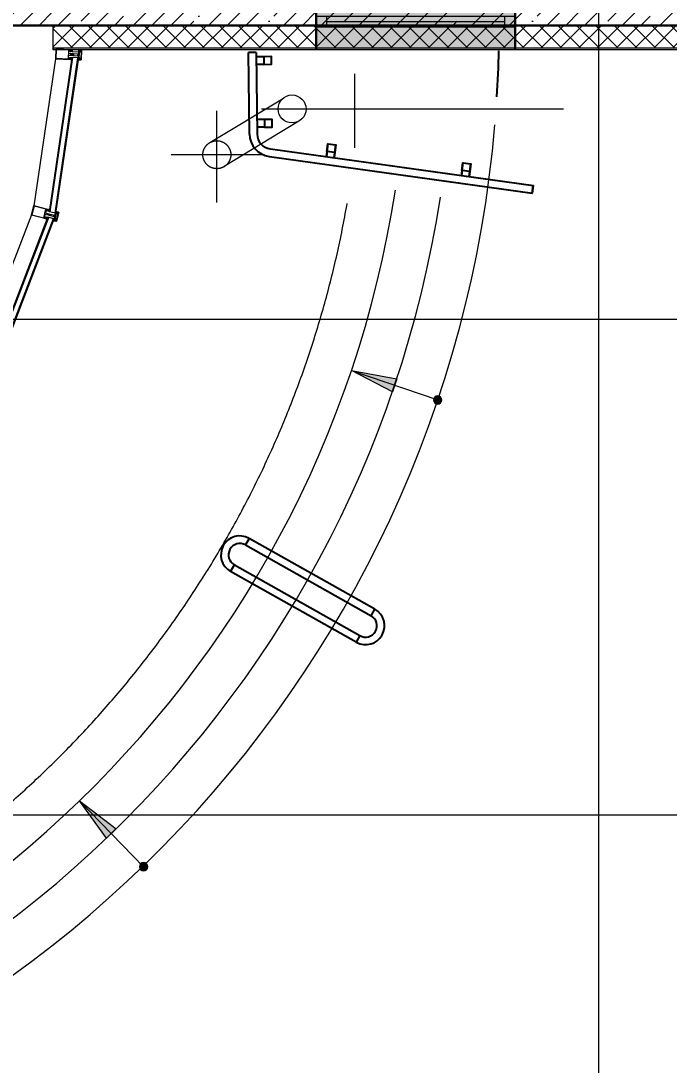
# Model space of a CAD drawing. Extents: x -96705 to 1864084, y -482104 to 235.
# Drawn here: x 558839 to 563104, y -151142 to -144277 of the extents above; entities that cross this region are included whole.
import ezdxf
from ezdxf import colors
from ezdxf.entities.mleader import LeaderData, LeaderLine
from ezdxf.math import Vec2, Vec3

# ---------------------------------------------------------------- set-up
doc = ezdxf.new("R2010")
doc.units = 0
doc.header["$LTSCALE"] = 100
doc.linetypes.add('ADSK_Штриховая_ш2 п1', pattern=[3, 2, -1])
doc.linetypes.add('CENTER', pattern=[2, 1.25, -0.25, 0.25, -0.25])
for name, color, linetype, lineweight in [('АР_Лестницы', 250, 'Continuous', 15), ('АР_Лестницы ограждение', 94, 'Continuous', 25), ('АР_Навесной фасад', 5, 'Continuous', 5), ('АР_Окна БЛОК', 250, 'Continuous', 13), ('АР_Оси', 193, 'Continuous', 9), ('АР_Отметки', 250, 'Continuous', 15), ('АР_Перегородки витражные', 152, 'Continuous', 13), ('АР_Размеры дверей', 15, 'Continuous', 0), ('АР_Сущ Несущая стена', 202, 'Continuous', 30), ('АР_тонкая линия', 250, 'Continuous', 0), ('АР_Тонкие', 250, 'Continuous', 5), ('АР_Утеплитель', 250, 'Continuous', 9), ('АР_Штриховка монолит', 250, 'Continuous', 9)]:
    doc.layers.add(name, color=color, linetype=linetype, lineweight=lineweight)
doc.layers.add('Козырек', color=7, linetype='Continuous')
doc.layers.add('Тонкая', color=7, linetype='Continuous')
doc.layers.get('АР_Размеры дверей').off()
doc.layers.get('Тонкая').off()
doc.styles.add('ISOCPEUR', font='isocpeui.ttf', dxfattribs={"height": 250})
pattern_1 = [(335.76716334, (-69115.3163, 318510.941), (0.651582564, 1.447617495), []), (65.76716334, (-69115.3163, 318510.941), (-1.447617495, 0.651582564), [])]

# ---------------------------------------------------------------- blocks, each defined once
blk = doc.blocks.new('A$C4053ad79')
at = {"layer": 'АР_Лестницы ограждение', "color": 8, "linetype": 'Continuous', "lineweight": -3, "ltscale": 50}
for points in [[(0, -35), (0, 0)], [(50, -35), (50, 0)]]:
    blk.add_lwpolyline(points, dxfattribs=at)
blk.add_lwpolyline([(0, -35), (50, -35), (50, -85), (0, -85)], close=True, dxfattribs=at)
blk = doc.blocks.new('*U450')
h = blk.add_hatch(color=8)
h.dxf.hatch_style = 1
edge = h.paths.add_edge_path()
edge.add_arc((0, 0), 27.6, 359.64, 719.64)
h = blk.add_hatch(color=8)
h.dxf.hatch_style = 1
h.paths.add_polyline_path([(304.6, -44.3), (304.6, 44.3), (604.6, 0)])
at = {"color": 8}
blk.add_line((604.6, 0), (0, 0), dxfattribs=at)
blk.add_lwpolyline([(304.6, 44.3), (304.6, -44.3), (604.6, 0), (304.6, 44.3)], dxfattribs=at)
blk.add_circle((0, 0), 27.6, dxfattribs=at)
blk = doc.blocks.new('*U449')
h = blk.add_hatch(color=8)
h.dxf.hatch_style = 1
edge = h.paths.add_edge_path()
edge.add_arc((0, 0), 27.6, 354.64, 714.64)
h = blk.add_hatch(color=8)
h.dxf.hatch_style = 1
h.paths.add_polyline_path([(294.8, -70.2), (302.5, 18), (597.5, -52.3)])
at = {"color": 8}
blk.add_line((597.5, -52.3), (0, 0), dxfattribs=at)
blk.add_lwpolyline([(302.5, 18), (294.8, -70.2), (597.5, -52.3), (302.5, 18)], dxfattribs=at)
blk.add_circle((0, 0), 27.6, dxfattribs=at)
blk = doc.blocks.new('стойка витр.')
h = blk.add_hatch()
h.set_pattern_fill('ANSI37', color=8, scale=0.5, angle=-69.23284)
h.set_pattern_definition(pattern_1)
edge = h.paths.add_edge_path()
edge.add_line((-22.7, 14.1), (-23, 15))
edge.add_arc((-23.4, 14.9), 0.427, 20.76054, 72.29996)
edge.add_arc((-23.2, 15.7), 0.427, 110.76398, 252.28796, ccw=False)
edge.add_line((-23.3, 16.1), (-22.3, 16.5))
edge.add_arc((-22.2, 16.3), 0.183, 20.74896, 110.78537, ccw=False)
edge.add_line((-22.1, 16.4), (-22, 16.3))
edge.add_arc((-21.9, 16.3), 0.183, 200.76661, 335.77797)
edge.add_line((-21.7, 16.3), (-21.1, 17.8))
edge.add_arc((-21.7, 18), 0.637, 344.39284, 381.72488)
edge.add_line((-21.1, 18.2), (-22.6, 22.1))
edge.add_arc((-23.2, 21.9), 0.637, 19.80945, 57.14149)
edge.add_line((-22.8, 22.4), (-24.3, 23.1))
edge.add_arc((-24.4, 23), 0.183, 65.75635, 200.76772)
edge.add_line((-24.5, 22.9), (-24.5, 22.8))
edge.add_arc((-24.7, 22.7), 0.183, -69.25104, 20.78537, ccw=False)
edge.add_line((-24.6, 22.6), (-25.6, 22.2))
edge.add_arc((-25.8, 22.6), 0.427, 149.24636, 290.77035, ccw=False)
edge.add_arc((-26.5, 23), 0.427, 329.23437, 380.77379)
edge.add_line((-26.1, 23.2), (-26.5, 24.2))
edge.add_arc((-26.7, 24.1), 0.183, 20.74896, 110.78537)
edge.add_line((-26.7, 24.3), (-33.5, 21.7))
edge.add_arc((-33.4, 21.4), 0.306, 107.61202, 200.68829)
edge.add_line((-33.7, 21.3), (-33.4, 20.7))
edge.add_arc((-33.1, 20.8), 0.304, 200.74529, 225.81236)
edge.add_line((-33.3, 20.5), (-31.8, 18.9))
edge.add_arc((-32, 18.7), 0.305, -108.86284, 45.7814, ccw=False)
edge.add_arc((-28.7, 27.8), 9.95, 231.95433, 250.04117, ccw=False)
edge.add_arc((-35.1, 19.6), 0.4, 42.30929, 119.22504)
edge.add_arc((-34.9, 19.6), 0.602, 134.39501, 228.6478)
edge.add_arc((-28.5, 27.8), 11, 232.08735, 240.88894)
edge.add_arc((-36.9, 12.9), 6.09, 40.7589, 60.61437, ccw=False)
edge.add_arc((-32.5, 16.6), 0.305, -34.89588, 41.60272, ccw=False)
edge.add_line((-32.3, 16.5), (-32.8, 15.8))
edge.add_arc((-32.5, 15.6), 0.305, 145.11007, 256.42425)
edge.add_line((-32.6, 15.3), (-31.7, 15.1))
edge.add_arc((-31.8, 14.8), 0.305, -34.88993, 76.42425, ccw=False)
edge.add_line((-31.5, 14.6), (-32.1, 13.9))
edge.add_arc((-31.8, 13.7), 0.305, 145.11007, 256.42425)
edge.add_line((-31.9, 13.4), (-31, 13.2))
edge.add_arc((-31.1, 12.9), 0.305, -24.22466, 76.42043, ccw=False)
edge.add_line((-30.8, 12.8), (-31.6, 11.1))
edge.add_arc((-31.3, 11), 0.305, 155.77106, 290.74029)
edge.add_line((-31.2, 10.7), (-22.8, 13.9))
edge.add_arc((-22.9, 14.1), 0.183, 290.74896, 380.74896)
edge = h.paths.add_edge_path(flags=16)
edge.add_line((-23.1, 21), (-22.2, 18.6))
edge.add_arc((-22.7, 18.4), 0.541, -69.23284, 20.76716, ccw=False)
edge.add_line((-22.5, 17.9), (-23.4, 17.6))
edge.add_arc((-23.6, 18.1), 0.541, 200.76716, 290.76716, ccw=False)
edge.add_line((-24.1, 17.9), (-25, 20.3))
edge.add_arc((-24.5, 20.5), 0.541, 110.76716, 200.76716, ccw=False)
edge.add_line((-24.7, 21), (-23.8, 21.4))
edge.add_arc((-23.6, 20.8), 0.541, 20.76716, 110.76716, ccw=False)
edge = h.paths.add_edge_path(flags=16)
edge.add_line((-26.9, 20.3), (-25.5, 16.7))
edge.add_arc((-26, 16.5), 0.541, -69.23284, 20.76716, ccw=False)
edge.add_line((-25.8, 16), (-28.2, 15.1))
edge.add_arc((-28.4, 15.6), 0.541, 200.76716, 290.76716, ccw=False)
edge.add_line((-28.9, 15.4), (-30.3, 19))
edge.add_arc((-29.8, 19.2), 0.541, 110.76716, 200.76716, ccw=False)
edge.add_line((-30, 19.7), (-27.5, 20.6))
edge.add_arc((-27.4, 20.1), 0.541, 20.76716, 110.76716, ccw=False)
h = blk.add_hatch()
h.set_pattern_fill('ANSI37', color=8, scale=0.5, angle=-69.23284)
h.set_pattern_definition([(335.76716334, (-69115.9168, 318510.7132), (0.651582564, 1.447617495), []), (65.76716334, (-69115.9168, 318510.7132), (-1.447617495, 0.651582564), [])])
edge = h.paths.add_edge_path()
edge.add_arc((-61.4, -46.2), 0.549, 155.76571, 200.76716)
edge.add_line((-61.9, -46), (-61.2, -44.4))
edge.add_arc((-61, -44.5), 0.183, 20.76716, 155.76571)
edge.add_line((-60.9, -44.4), (-60.8, -44.6))
edge.add_arc((-60.6, -44.6), 0.183, 200.76716, 290.76716)
edge.add_line((-60.6, -44.7), (-59.4, -44.3))
edge.add_arc((-59.6, -43.9), 0.427, -69.23284, 72.29364)
edge.add_arc((-59.3, -43.1), 0.427, 200.76716, 252.29364)
edge.add_line((-59.7, -43.2), (-63, -34.5))
edge.add_arc((-62.7, -34.4), 0.305, 110.76716, 200.76716)
edge.add_line((-62.8, -34.1), (-60.6, -33.3))
edge.add_arc((-60.4, -33.6), 0.304, 76.40287, 110.76716)
edge.add_line((-60.4, -33.3), (-60.1, -33.6))
edge.add_arc((-108.2, -55.9), 53, 16.7114, 24.82293)
edge.add_line((-57.4, -40.6), (-57.9, -41.3))
edge.add_arc((-57.7, -41.5), 0.305, 145.11089, 256.42344)
edge.add_line((-57.7, -41.8), (-56.9, -42))
edge.add_arc((-57, -42.3), 0.305, -34.88911, 76.42344)
edge.add_line((-56.7, -42.5), (-57.2, -43.3))
edge.add_arc((-56.9, -43.5), 0.305, 145.11089, 256.42344)
edge.add_line((-57, -43.8), (-56.1, -44))
edge.add_arc((-56.2, -44.3), 0.305, -34.88911, 76.42344)
edge.add_line((-56, -44.4), (-56.5, -45.1))
edge.add_arc((-56.2, -45.3), 0.305, 145.11089, 256.42344)
edge.add_line((-56.3, -45.6), (-55.4, -45.8))
edge.add_arc((-55.5, -46.1), 0.305, -34.88911, 76.42344)
edge.add_line((-55.3, -46.3), (-55.8, -47))
edge.add_arc((-55.5, -47.2), 0.305, 145.11089, 256.42344)
edge.add_line((-55.6, -47.5), (-54.7, -47.8))
edge.add_arc((-54.8, -48.1), 0.305, -34.88911, 76.42344)
edge.add_line((-54.5, -48.3), (-55, -49))
edge.add_arc((-54.8, -49.1), 0.305, 145.11089, 256.42344)
edge.add_line((-54.8, -49.4), (-54, -49.6))
edge.add_arc((-54.1, -49.9), 0.305, -34.88911, 76.42344)
edge.add_line((-53.8, -50.1), (-54.3, -50.8))
edge.add_arc((-54.1, -51), 0.305, 145.11089, 256.42344)
edge.add_line((-54.1, -51.3), (-53.3, -51.5))
edge.add_arc((-53.4, -51.8), 0.305, -43.67509, 76.4279)
edge.add_line((-53.1, -52), (-53.8, -52.6))
edge.add_arc((-53.6, -52.8), 0.305, 136.32859, 262.74713)
edge.add_arc((-54.6, -61.1), 7.99, 59.58604, 82.74713)
edge.add_arc((-50.7, -54.4), 0.305, 253.29101, 419.58604)
edge.add_arc((-52.6, -60.5), 6.03, 73.29101, 110.76716)
edge.add_line((-54.7, -54.9), (-54.8, -54.9))
edge.add_arc((-55, -54.5), 0.427, 200.76716, 290.76716)
edge.add_line((-55.4, -54.7), (-56.7, -51.1))
edge.add_arc((-56.3, -51), 0.427, 149.23664, 200.76716)
edge.add_arc((-57, -50.5), 0.427, -30.76336, 40.0143)
edge.add_arc((-57, -50.5), 0.427, 40.00046, 110.76716)
edge.add_line((-57.2, -50.1), (-58.3, -50.6))
edge.add_arc((-58.3, -50.7), 0.183, 110.76716, 200.76716)
edge.add_line((-58.4, -50.8), (-58.4, -51))
edge.add_arc((-58.5, -51.1), 0.183, 245.76862, 380.76716)
edge.add_line((-58.6, -51.3), (-60.2, -50.6))
edge.add_arc((-60, -50.1), 0.549, 200.76716, 245.76862)
edge.add_line((-60.5, -50.3), (-61.9, -46.4))
edge = h.paths.add_edge_path(flags=16)
edge.add_arc((-59.4, -49), 0.541, 200.76716, 290.76716)
edge.add_line((-60.8, -46.8), (-59.9, -49.2))
edge.add_arc((-60.3, -46.6), 0.541, 110.76716, 200.76716)
edge.add_line((-59.3, -45.7), (-60.5, -46.1))
edge.add_arc((-59.1, -46.2), 0.541, 20.76716, 110.76716)
edge.add_line((-57.7, -48.4), (-58.6, -46))
edge.add_arc((-58.2, -48.6), 0.541, -69.23284, 20.76716)
edge.add_line((-59.2, -49.5), (-58, -49.1))
h = blk.add_hatch()
h.set_pattern_fill('ANSI37', color=8, scale=0.5, angle=-69.23284)
h.set_pattern_definition(pattern_1)
edge = h.paths.add_edge_path()
edge.add_line((-7.6, -25.6), (-7.3, -26.5))
edge.add_arc((-7.7, -26.7), 0.427, -30.76563, 20.77379, ccw=False)
edge.add_arc((-6.9, -27.1), 0.427, 149.24636, 290.77035)
edge.add_line((-6.8, -27.5), (-5.8, -27.1))
edge.add_arc((-5.8, -27), 0.183, 290.74896, 380.78537)
edge.add_line((-5.7, -26.9), (-5.7, -26.8))
edge.add_arc((-5.5, -26.7), 0.183, 65.75635, 200.76772, ccw=False)
edge.add_line((-5.5, -26.5), (-4, -27.3))
edge.add_arc((-4.3, -27.8), 0.637, 19.80945, 57.14149, ccw=False)
edge.add_line((-3.7, -27.6), (-2.3, -31.5))
edge.add_arc((-2.9, -31.7), 0.637, -15.60716, 21.72488, ccw=False)
edge.add_line((-2.2, -31.9), (-2.8, -33.4))
edge.add_arc((-3, -33.4), 0.183, 200.76661, 335.77797, ccw=False)
edge.add_line((-3.2, -33.4), (-3.2, -33.3))
edge.add_arc((-3.4, -33.4), 0.183, 20.74896, 110.78537)
edge.add_line((-3.5, -33.2), (-4.5, -33.6))
edge.add_arc((-4.3, -34), 0.427, 110.76398, 252.28796)
edge.add_arc((-4.6, -34.8), 0.427, 20.76054, 72.29996, ccw=False)
edge.add_line((-4.2, -34.6), (-3.8, -35.7))
edge.add_arc((-4, -35.7), 0.183, -69.25104, 20.78537, ccw=False)
edge.add_line((-3.9, -35.9), (-10.6, -38.5))
edge.add_arc((-10.8, -38.2), 0.306, 200.84604, 293.92231, ccw=False)
edge.add_line((-11, -38.3), (-11.3, -37.6))
edge.add_arc((-11, -37.5), 0.304, 175.72197, 200.78904, ccw=False)
edge.add_line((-11.3, -37.5), (-11.3, -35.2))
edge.add_arc((-11.6, -35.2), 0.305, 355.75293, 510.39717)
edge.add_arc((-3.1, -39.8), 9.95, 151.49316, 169.57999)
edge.add_arc((-13.3, -38), 0.4, 282.30929, 359.22504, ccw=False)
edge.add_arc((-13.2, -37.8), 0.602, 172.88652, 267.13932, ccw=False)
edge.add_arc((-2.9, -39.7), 11, 160.64539, 169.44698, ccw=False)
edge.add_arc((-19.1, -34.1), 6.09, 340.91996, 360.77542)
edge.add_arc((-13.3, -34), 0.305, 359.93161, 436.4302)
edge.add_line((-13.2, -33.7), (-14.1, -33.5))
edge.add_arc((-14, -33.2), 0.305, 145.11007, 256.42425, ccw=False)
edge.add_line((-14.3, -33), (-13.7, -32.3))
edge.add_arc((-14, -32.2), 0.305, 325.11007, 436.42425)
edge.add_line((-13.9, -31.9), (-14.8, -31.7))
edge.add_arc((-14.7, -31.4), 0.305, 145.11007, 256.42425, ccw=False)
edge.add_line((-15, -31.2), (-14.4, -30.5))
edge.add_arc((-14.7, -30.3), 0.305, 325.11389, 425.75899)
edge.add_line((-14.6, -30), (-16.3, -29.3))
edge.add_arc((-16.2, -29), 0.305, 110.79404, 245.76326, ccw=False)
edge.add_line((-16.3, -28.7), (-7.9, -25.5))
edge.add_arc((-7.8, -25.7), 0.183, 20.78537, 110.78537, ccw=False)
edge = h.paths.add_edge_path(flags=16)
edge.add_line((-3.3, -31.1), (-4.3, -28.7))
edge.add_arc((-4.8, -28.9), 0.541, 20.76716, 110.76716)
edge.add_line((-5, -28.3), (-5.9, -28.7))
edge.add_arc((-5.7, -29.2), 0.541, 110.76716, 200.76716)
edge.add_line((-6.2, -29.4), (-5.3, -31.8))
edge.add_arc((-4.8, -31.6), 0.541, 200.76716, 290.76716)
edge.add_line((-4.6, -32.1), (-3.7, -31.8))
edge.add_arc((-3.9, -31.3), 0.541, 290.76716, 380.76716)
edge = h.paths.add_edge_path(flags=16)
edge.add_line((-6.7, -33), (-8, -29.4))
edge.add_arc((-8.5, -29.6), 0.541, 20.76716, 110.76716)
edge.add_line((-8.7, -29.1), (-11.1, -30))
edge.add_arc((-10.9, -30.5), 0.541, 110.76716, 200.76716)
edge.add_line((-11.4, -30.7), (-10.1, -34.3))
edge.add_arc((-9.6, -34.1), 0.541, 200.76716, 290.76716)
edge.add_line((-9.4, -34.6), (-7, -33.7))
edge.add_arc((-7.2, -33.2), 0.541, 290.76716, 380.76716)
at = {"color": 8, "lineweight": 0, "ltscale": 100, "transparency": 33554687}
for points in [[(-68.6, -58.5), (-90.2, -1.6), (-90, -1.3), (-89, -0.9), (-88.6, -1), (-87.7, -3.3), (-87.4, -3.4), (-86.7, -3.2), (-86.4, -2.8), (-87.3, -0.5), (-87.2, -0.2), (-82, 1.7), (-80.5, 1.3), (-79.7, 1.5), (-77.3, 4.2), (-77.8, 4.8), (-90.5, 0), (-91.4, -2), (-69.8, -59.1), (-67.8, -59.9), (-55.1, -55.1), (-55.2, -54.3), (-58.7, -53.8), (-59.5, -54.2), (-60.2, -55.7), (-65.4, -57.6), (-65.7, -57.4), (-66.6, -55.1), (-67, -55), (-67.7, -55.3), (-67.9, -55.6), (-67, -57.9), (-67.2, -58.3), (-68.2, -58.7)], [(65.9, 59.3), (-26.6, 24.2), (-25.9, 22.2), (-25.3, 22), (-24.8, 22.1), (-25.2, 23.2), (-20.5, 24.9), (-19.2, 21.4), (-18.8, 21.3), (-19, 20.8), (-17.7, 17.4), (-22.4, 15.6), (-22.7, 16.5), (-23.2, 16.4), (-23.4, 15.7), (-22.8, 13.9), (-17.2, 16), (-16.2, 17), (-15.5, 19.8), (-15.4, 20.1), (-17, 24.3), (-17.4, 24.6), (-17.5, 25.4), (-13.7, 26.9), (-12.5, 26.3), (-4.3, 4.8), (-4.9, 3.6), (-32.7, -7), (-32.8, -7.4), (-32.4, -8.4), (-31.1, -9.1), (-30.3, -8.8), (-29.8, -9.1), (-28.6, -8.7), (-28.6, -8.2), (-28.2, -8.5), (-27, -8.1), (-26.9, -7.5), (-26.5, -7.9), (-25.3, -7.5), (-25.3, -6.9), (-24.8, -7.2), (-23.6, -6.8), (-23.6, -6.3), (-23.1, -6.6), (-21.9, -6.2), (-21.9, -5.6), (-21.5, -6), (-20.3, -5.6), (-20.2, -5), (-19.8, -5.3), (-18.6, -4.9), (-18.4, -4.3), (-18, -4.7), (-17.4, -4.4), (-15.1, -4.8), (-14.5, -6.4), (-15.8, -7.9), (-15.9, -8.7), (-16.3, -8.3), (-17.4, -8.8), (-17.6, -9.3), (-18, -9), (-19.1, -9.4), (-19.3, -10), (-19.7, -9.6), (-20.8, -10.1), (-20.9, -10.6), (-21.4, -10.3), (-22.5, -10.7), (-22.6, -11.2), (-23, -10.9), (-24.3, -11.3), (-24.3, -11.9), (-24.7, -11.5), (-25.8, -12), (-26, -12.5), (-26.4, -12.2), (-27.6, -12.6), (-27.6, -13.1), (-28.1, -12.8), (-29.3, -13.3), (-29.3, -13.8), (-29.9, -15.1), (-29.5, -16.2), (-29.1, -16.3), (-1.3, -5.8), (-0.1, -6.4), (8.1, -27.9), (7.6, -29.2), (3.8, -30.6), (3.2, -29.8), (3.4, -29.5), (1.7, -25.2), (1.6, -25.1), (-0.9, -23.4), (-2.3, -23.3), (-7.8, -25.4), (-7.2, -27.2), (-6.5, -27.6), (-6, -27.4), (-6.4, -26.4), (-1.7, -24.6), (-0.4, -28.2), (0, -28.3), (-0.2, -28.7), (1.1, -32.2), (-3.6, -33.9), (-3.9, -33), (-4.4, -33.2), (-4.6, -33.8), (-4, -35.7), (88.6, -0.5), (89.2, 0.7), (67.2, 58.7)], [(63.8, 56.3), (85.1, 0.2), (10.6, -28), (-10.6, 28)]]:
    blk.add_lwpolyline(points, close=True, dxfattribs=at)
for points in [[(-73.6, -6.3), (-74.2, -6), (-74.8, -6.2), (-74.4, -7.2), (-76.6, -8, -0.414362), (-77, -7.8), (-79.3, -1.5, -0.414326), (-78.7, -0.2), (-77.3, 0.4), (-76.9, -0.7), (-76.3, -0.4), (-76.1, 0.3), (-77.3, 3.5, 0.551224), (-77.8, 3.6), (-79.9, 1.3, -0.267349), (-80.9, 1.1), (-82.1, 1.4, 0.249629), (-82.6, 1.3), (-86.2, -1.9, 0.827043), (-85.6, -2.8), (-82.1, -1.5, -0.414326), (-80.8, -2.1), (-78.1, -9.1, 0.414326), (-76.8, -9.7), (-75.7, -9.2, -0.082799), (-71.8, -16.3), (-68.3, -25.6), (-67.9, -25.7), (-68.1, -26.1), (-64.6, -35.3, -0.082799), (-62.8, -43.1), (-63.9, -43.6, 0.414326), (-64.5, -44.9), (-61.9, -51.9, -0.414326), (-62.5, -53.2), (-66, -54.5, 0.827043), (-65.8, -55.6), (-61, -55.6, 0.249629), (-60.6, -55.4), (-59.9, -54.3, -0.267349), (-59, -53.9), (-55.9, -54.2, 0.551224), (-55.6, -53.7), (-56.8, -50.5), (-57.5, -50.1), (-58, -50.4), (-57.6, -51.4), (-59.1, -52, -0.414326), (-60.5, -51.4), (-62.8, -45.1, -0.414362), (-62.7, -44.7), (-60.5, -43.9), (-60.1, -44.8), (-59.6, -44.6), (-59.3, -43.9)], [(-74.1, 3.3, 0.57795), (-74.3, 3.8), (-75.2, 3.8, -0.615334), (-75.4, 4.3, 0.101403), (-73.8, 7.1, 0.887085), (-74.4, 7.4, -0.164997), (-77.4, 4.9), (-77.5, 4.9, 0.414304), (-77.7, 4.3), (-76.4, 0.8, 0.228696), (-76.1, 0.5, -0.319049), (-75.8, 0.1, -0.319002), (-76.1, -0.3), (-77.2, -0.7, -0.4144), (-77.5, -0.6), (-77.6, -0.4, 0.668339), (-77.9, -0.4), (-78.6, -1.9, 0.198883), (-78.6, -2.4), (-77.2, -6.2, 0.198883), (-76.9, -6.5), (-75.3, -7.3, 0.668339), (-75.1, -7), (-75.1, -6.8, -0.4144), (-75, -6.6), (-73.9, -6.1, -0.710202), (-73.4, -6.7, 0.228696), (-73.4, -7.1), (-70.1, -15.8, 0.414362), (-69.7, -16), (-67.4, -15.1, 0.151171), (-67.3, -15), (-67.3, -14.6, 0.035408), (-69.9, -7.6), (-70.8, -7.4, -0.527868), (-71, -6.9), (-70.5, -6.2, 0.527868), (-70.6, -5.7), (-71.5, -5.4, -0.527868), (-71.7, -4.9), (-71.2, -4.2, 0.527868), (-71.4, -3.7), (-72.3, -3.5, -0.527868), (-72.4, -3.1), (-71.9, -2.4, 0.527868), (-72.1, -1.9), (-73, -1.7, -0.527868), (-73.1, -1.2), (-72.7, -0.4, 0.527868), (-72.8, 0.1), (-73.7, 0.3, -0.527868), (-73.9, 0.8), (-73.4, 1.5, 0.527868), (-73.5, 1.9), (-74.4, 2.1, -0.527868), (-74.6, 2.6)], [(-22.7, 14.1), (-23, 15, 0.228752), (-23.3, 15.3, -0.710164), (-23.3, 16.1), (-22.3, 16.5, -0.4144), (-22.1, 16.4), (-22, 16.3, 0.66825), (-21.7, 16.3), (-21.1, 17.8, 0.164348), (-21.1, 18.2), (-22.6, 22.1, 0.164348), (-22.8, 22.4), (-24.3, 23.1, 0.66825), (-24.5, 22.9), (-24.5, 22.8, -0.4144), (-24.6, 22.6), (-25.6, 22.2, -0.710164), (-26.1, 22.8, 0.228752), (-26.1, 23.2), (-26.5, 24.2, 0.4144), (-26.7, 24.3), (-33.5, 21.7, 0.430028), (-33.7, 21.3), (-33.4, 20.7, 0.109814), (-33.3, 20.5), (-31.8, 18.9, -0.800036), (-32.1, 18.4, -0.079083), (-34.8, 19.9, 0.348803), (-35.3, 20, 0.436125), (-35.3, 19.1, 0.038423), (-33.9, 18.2, -0.086853), (-32.3, 16.9, -0.346763), (-32.3, 16.5), (-32.8, 15.8, 0.527877), (-32.6, 15.3), (-31.7, 15.1, -0.527877), (-31.5, 14.6), (-32.1, 13.9, 0.527877), (-31.9, 13.4), (-31, 13.2, -0.469739), (-30.8, 12.8), (-31.6, 11.1, 0.667984), (-31.2, 10.7), (-22.8, 13.9, 0.414214)], [(-32.4, -8.4), (-32.8, -7.4, 0.523933), (-33.2, -7.2), (-64.2, -18.9, 0.414326), (-64.5, -19.6), (-64.1, -20.9, 0.410627), (-63.4, -21.2), (-62.7, -21, 0.492552), (-62.6, -20.7), (-62.8, -20.2, -0.441111), (-62.6, -19.9), (-60.8, -19.3, -0.208057), (-59.9, -19.4, -0.000016), (-56.9, -20.8, -0.439819), (-56.4, -22.2, -0.000016), (-57.7, -25.2, -0.208057), (-58.3, -25.9), (-60.1, -26.6, -0.441111), (-60.4, -26.5), (-60.6, -26, 0.492552), (-60.9, -25.9), (-61.5, -26.1, 0.410627), (-61.8, -26.8), (-61.3, -28.1, 0.414326), (-60.6, -28.4), (-29.6, -16.6, 0.523933), (-29.5, -16.2), (-29.8, -15.2)], [(-53.3, -51.5, -0.57795), (-53.1, -52), (-53.8, -52.6, 0.615334), (-53.6, -53.1, -0.101403), (-50.6, -54.2, -0.887085), (-50.8, -54.7, 0.164997), (-54.7, -54.9), (-54.8, -54.9, -0.414304), (-55.4, -54.7), (-56.7, -51.1, -0.228696), (-56.7, -50.8, 0.319049), (-56.7, -50.3, 0.319002), (-57.2, -50.1), (-58.3, -50.6, 0.4144), (-58.4, -50.8), (-58.4, -51, -0.668339), (-58.6, -51.3), (-60.2, -50.6, -0.198883), (-60.5, -50.3), (-61.9, -46.4, -0.198883), (-61.9, -46), (-61.2, -44.4, -0.668339), (-60.9, -44.4), (-60.8, -44.6, 0.4144), (-60.6, -44.7), (-59.4, -44.3, 0.710202), (-59.4, -43.5, -0.228696), (-59.7, -43.2), (-63, -34.5, -0.414362), (-62.8, -34.1), (-60.6, -33.3, -0.151171), (-60.4, -33.3), (-60.1, -33.6, -0.035408), (-57.4, -40.6), (-57.9, -41.3, 0.527868), (-57.7, -41.8), (-56.9, -42, -0.527868), (-56.7, -42.5), (-57.2, -43.3, 0.527868), (-57, -43.8), (-56.1, -44, -0.527868), (-56, -44.4), (-56.5, -45.1, 0.527868), (-56.3, -45.6), (-55.4, -45.8, -0.527868), (-55.3, -46.3), (-55.8, -47, 0.527868), (-55.6, -47.5), (-54.7, -47.8, -0.527868), (-54.5, -48.3), (-55, -49, 0.527868), (-54.8, -49.4), (-54, -49.6, -0.527868), (-53.8, -50.1), (-54.3, -50.8, 0.527868), (-54.1, -51.3)], [(-7.6, -25.6), (-7.3, -26.5, -0.228752), (-7.3, -26.9, 0.710164), (-6.8, -27.5), (-5.8, -27.1, 0.4144), (-5.7, -26.9), (-5.7, -26.8, -0.66825), (-5.5, -26.5), (-4, -27.3, -0.164348), (-3.7, -27.6), (-2.3, -31.5, -0.164348), (-2.2, -31.9), (-2.8, -33.4, -0.66825), (-3.2, -33.4), (-3.2, -33.3, 0.4144), (-3.5, -33.2), (-4.5, -33.6, 0.710164), (-4.5, -34.4, -0.228752), (-4.2, -34.6), (-3.8, -35.7, -0.4144), (-3.9, -35.9), (-10.6, -38.5, -0.430028), (-11, -38.3), (-11.3, -37.6, -0.109814), (-11.3, -37.5), (-11.3, -35.2, 0.800036), (-11.8, -35.1, 0.079083), (-12.9, -38, -0.348803), (-13.2, -38.4, -0.436125), (-13.8, -37.7, -0.038423), (-13.3, -36.1, 0.086853), (-13, -34, 0.346763), (-13.2, -33.7), (-14.1, -33.5, -0.527877), (-14.3, -33), (-13.7, -32.3, 0.527877), (-13.9, -31.9), (-14.8, -31.7, -0.527877), (-15, -31.2), (-14.4, -30.5, 0.469739), (-14.6, -30), (-16.3, -29.3, -0.667984), (-16.3, -28.7), (-7.9, -25.5, -0.414214)]]:
    blk.add_lwpolyline(points, format="xyb", close=True, dxfattribs=at)
for points in [[(-72, 0.1), (-72.9, -0.3)], [(-69.8, -5.6), (-69.2, -5.9), (-30.9, 8.6), (-30.6, 9.2), (-31.2, 10.7)], [(-26.7, 24.3), (-26.7, 24.3)], [(-22.8, 13.9), (-22.8, 13.9)], [(-56.1, -42), (-55.8, -41.4), (-17.5, -26.8), (-16.8, -27.1), (-16.3, -28.6)]]:
    blk.add_lwpolyline(points, dxfattribs=at)
at = {"color": 8}
blk.add_lwpolyline([(-72.9, -0.3), (-54.8, -48), (-53.9, -47.7), (-72, 0.1)], close=True, dxfattribs=at)
for points in [[(-26.9, 20.3), (-25.5, 16.7, -0.414214), (-25.8, 16), (-28.2, 15.1, -0.414214), (-28.9, 15.4), (-30.3, 19, -0.414214), (-30, 19.7), (-27.5, 20.6, -0.414214)], [(-23.1, 21), (-22.2, 18.6, -0.414214), (-22.5, 17.9), (-23.4, 17.6, -0.414214), (-24.1, 17.9), (-25, 20.3, -0.414214), (-24.7, 21), (-23.8, 21.4, -0.414214)], [(-75.3, -1.9), (-74.4, -4.3, -0.414214), (-74.7, -5), (-75.9, -5.4, -0.414214), (-76.6, -5.1), (-77.5, -2.7, -0.414214), (-77.2, -2), (-76, -1.6, -0.414214)], [(-57.7, -48.4), (-58.6, -46, 0.414214), (-59.3, -45.7), (-60.5, -46.1, 0.414214), (-60.8, -46.8), (-59.9, -49.2, 0.414214), (-59.2, -49.5), (-58, -49.1, 0.414214)], [(-6.7, -33), (-8, -29.4, 0.414214), (-8.7, -29.1), (-11.1, -30, 0.414214), (-11.4, -30.7), (-10.1, -34.3, 0.414214), (-9.4, -34.6), (-7, -33.7, 0.414214)], [(-3.3, -31.1), (-4.3, -28.7, 0.414214), (-5, -28.3), (-5.9, -28.7, 0.414214), (-6.2, -29.4), (-5.3, -31.8, 0.414214), (-4.6, -32.1), (-3.7, -31.8, 0.414214)]]:
    blk.add_lwpolyline(points, format="xyb", close=True, dxfattribs=at)
at = {"color": 8, "lineweight": 0, "ltscale": 100, "transparency": 33554687}
blk.add_arc((-33.4, 21.4), 0.305, 110.75619, 200.77789, dxfattribs=at)
blk = doc.blocks.new('A$C65590e4a')
at = {"layer": 'АР_Перегородки витражные', "color": 8}
for p, q in [((4765.4, -218.5), (4622.8, -1185.2)), ((4725.8, -1224.6), (4875.3, -211.2)), ((4730.7, -1225.9), (4880.3, -211.4)), ((4911.7, -212.8), (4761.6, -1233.9)), ((4916.7, -213.3), (4766.3, -1236.4)), ((4607.2, -1245.6), (4255.4, -2157.9)), ((4347.4, -2218.6), (4716.5, -1261.3)), ((4351.9, -2220.9), (4721.4, -1262.6)), ((4751.7, -1270.5), (4380.4, -2235.4)), ((4757.8, -1268.5), (4384.4, -2238.8))]:
    blk.add_line(p, q, dxfattribs=at)
at = {"layer": 'АР_Перегородки витражные', "color": 8, "ltscale": 100}
blk.add_line((4767.1, -1225.1), (4784, -1229.5), dxfattribs=at)
at = {"layer": 'АР_Перегородки витражные', "color": 8, "rotation": 156.8048602621253}
blk.add_blockref('стойка витр.', (4850.3, -191), dxfattribs=at)
at = {"layer": 'АР_Перегородки витражные', "color": 8, "xscale": -1, "rotation": 6.279439643201332}
blk.add_blockref('стойка витр.', (4695.9, -1236.5), dxfattribs=at)
blk = doc.blocks.new('_DotSmall')
at = {"color": 0, "linetype": 'ByBlock', "const_width": 0.5}
blk.add_lwpolyline([(-0.0625, 0, 1), (0.0625, 0, 1)], format="xyb", close=True, dxfattribs=at)
blk = doc.blocks.new('A$C830f1e91')
at = {"layer": 'АР_Лестницы ограждение', "color": 8, "linetype": 'Continuous', "lineweight": -3, "ltscale": 50}
for p, q in [((6042.3, -715.8), (6035.6, -176.8)), ((6085.6, -176.8), (6092.4, -718.3)), ((6180, -811.5), (7909.3, -1052.1)), ((6173.5, -861.1), (7902.8, -1101.8)), ((7902.8, -1101.8), (7909.3, -1052.1))]:
    blk.add_line(p, q, dxfattribs=at)
for points in [[(6085.6, -176.8), (6035.6, -176.8)], [(6136, -205.9), (6086, -206.6)], [(6136.7, -255.9), (6086.7, -256.6)], [(6141.1, -618.7), (6091.1, -619.3)], [(6141.7, -668.6), (6091.7, -669.3)]]:
    blk.add_lwpolyline(points, dxfattribs=at)
for points in [[(6136.7, -255.9), (6186.7, -255.2), (6186, -205.2), (6136, -205.9)], [(6141.7, -668.6), (6191.7, -668), (6191.1, -618), (6141.1, -618.7)]]:
    blk.add_lwpolyline(points, close=True, dxfattribs=at)
for centre, radius, end in [((6192.3, -712.5), 150, 262.23729), ((6192.2, -712.5), 100, 262.24173)]:
    blk.add_arc(centre, radius, 180.77944, end, dxfattribs=at)
at = {"layer": 'АР_Оси', "color": 8, "linetype": 'CENTER', "lineweight": 0, "ltscale": 100}
for points in [[(5781.1, -770.3), (5781.1, -770.3), (6259.9, -481.6)], [(6121.2, -549), (8108.5, -549)], [(5827.5, -1163.2), (5827.5, -560.7)], [(6367.8, -629.1), (5876.5, -927.7)], [(6128.8, -849.8), (5526.3, -849.8)], [(6128.8, -849.8), (5526.3, -849.8)]]:
    blk.add_lwpolyline(points, dxfattribs=at)
blk.add_circle((5827.5, -849.8), 92, dxfattribs=at)
at = {"layer": 'Козырек', "color": 8, "lineweight": 0}
blk.add_circle((6322.6, -549), 92, dxfattribs=at)
at = {"layer": 'Тонкая', "color": 8, "ltscale": 100, "rotation": 172.55606861674}
for p in [(6596.9, -869.1), (7485.2, -994.1)]:
    blk.add_blockref('A$C4053ad79', p, dxfattribs=at)
blk = doc.blocks.new('*U409')
h = blk.add_hatch(color=8)
h.dxf.hatch_style = 1
h.paths.add_polyline_path([(-1310, -140), (0, -140), (0, 220), (-1310, 220)])
at = {"color": 8, "lineweight": 30}
for p, q in [((-1310, -140), (-1310, 220)), ((0, -140), (0, 220))]:
    blk.add_line(p, q, dxfattribs=at)
at = {"color": 8}
for p, q in [((0, 220), (-1310, 220)), ((-1310, 70), (0, 70)), ((-1240, 0), (-1240, 70)), ((-70, 0), (-70, 70)), ((-1310, 0), (0, 0)), ((-1240, 35), (-70, 35)), ((-1310, -140), (0, -140)), ((-1310, -140), (-1310, -140)), ((-1310, -140), (-1310, -140)), ((0, -140), (0, -140)), ((0, -140), (0, -140))]:
    blk.add_line(p, q, dxfattribs=at)

msp = doc.modelspace()

# ---------------------------------------------------------------- hatches: boundary and pattern name
at = {"layer": 'АР_Утеплитель', "ltscale": 100}
h = msp.add_hatch(dxfattribs=at)
h.set_pattern_fill('ANSI37', color=8, scale=700)
h.set_pattern_definition([(45, (567340.5, -149646.71), (-61.87184, 61.87184), []), (135, (567340.5, -149646.71), (-61.87184, -61.87184), [])])
h.paths.add_polyline_path([(575370.5, -152255.4), (575220.5, -152255.4), (575220.5, -153786.7), (575370.5, -153786.7)], flags=17)
h.paths.add_polyline_path([(573325.5, -128116.7), (573325.5, -128266.7), (574028, -128266.7), (574028, -128117)])
h.paths.add_polyline_path([(567940.5, -124301.7), (567940.5, -124151.7), (566170.5, -124151.7), (566170.5, -124301.7)])
h.paths.add_polyline_path([(567940.5, -124151.7), (567940.5, -124301.7), (571620.5, -124301.7), (571620.5, -128266.7), (571810.5, -128266.7), (571810.5, -128116.7), (571770.5, -128116.7), (571770.5, -124151.7)])
h.paths.add_polyline_path([(546876.7, -124301.7), (546876.7, -124151.7), (546310.6, -124151.7), (546310.6, -124301.7)])
h.paths.add_polyline_path([(537235.3, -121851.7), (537385.3, -121851.7), (537385.3, -119806.7), (537235.3, -119806.7)])
h.paths.add_polyline_path([(588620.5, -148960.3), (588470.5, -148960.3), (588470.5, -155846.7), (575370.5, -155846.7), (575370.5, -154186.7), (575220.5, -154186.7), (575220.5, -155996.7), (588620.5, -155996.7)])
h.paths.add_polyline_path([(588470.5, -148960.3), (588620.5, -148960.3), (588620.5, -147995), (588470.5, -147995)])
h.paths.add_polyline_path([(534935.3, -108007.9), (534784.9, -108007.9), (534785.3, -108576.7), (537915.3, -108576.7), (537915.3, -111506.7), (541035.5, -111506.7), (541035.5, -112136.7), (541185.5, -112136.7), (541185.5, -111356.7), (538065.3, -111356.7), (538065.3, -108426.7), (534935.3, -108426.7)])
h.paths.add_polyline_path([(559052, -144456.7), (559052, -144313.7), (567490.5, -144306.7), (567490.5, -149496.7), (575370.5, -149496.7), (575370.5, -152255.4), (575220.5, -152255.4), (575220.5, -149646.7), (567340.5, -149646.7), (567340.5, -144456.7)])
h.paths.add_polyline_path([(582120.6, -140901.7), (582270.5, -140901.7), (582270.1, -134021.7), (582120.3, -134021.7)])
h.paths.add_polyline_path([(582270.5, -140901.7), (582120.6, -140901.7), (582120.6, -143501.7), (582270.5, -143501.7)])
h.paths.add_polyline_path([(537953.7, -119676.7), (537953.7, -119526.7), (537235.3, -119526.7), (537235.3, -119806.7), (537385.3, -119806.7), (537385.3, -119676.7)])
h.paths.add_polyline_path([(537953.7, -119526.7), (537953.7, -119676.7), (541185.5, -119676.7), (541185.5, -113836.7), (541035.5, -113836.7), (541035.5, -119526.7)])
h.paths.add_polyline_path([(544760.6, -124301.7), (544760.6, -124151.7), (537385.3, -124151.7), (537385.3, -123551.7), (537235.3, -123551.7), (537235.3, -124301.7)])
h.paths.add_polyline_path([(563550.6, -124151.7), (563550.7, -124301.7), (566170.5, -124301.7), (566170.5, -124151.7)])
h.paths.add_polyline_path([(561880.5, -124301.7), (561880.5, -124151.7), (546876.7, -124151.7), (546876.7, -124301.7)])
h.paths.add_polyline_path([(534785.3, -106367.9), (534935.3, -106367.9), (534935.3, -105226.5), (535085.3, -105226.5), (535085.3, -105076.5), (534785.3, -105076.5)])
h.paths.add_polyline_path([(534785.3, -108007.9), (534784.9, -108007.9), (534935.3, -108007.9)])
h.paths.add_polyline_path([(584444.3, -146136.7), (584293.8, -145986.7), (582270.5, -145986.7), (582270.5, -145101.7), (582120.5, -145101.7), (582120.5, -146136.7)])
h.paths.add_polyline_path([(587834.3, -145986.7), (587684.3, -146136.7), (588470.5, -146136.7), (588470.5, -147755), (588620.5, -147755), (588620.5, -145986.7)])
h.paths.add_polyline_path([(582120.5, -130101.7), (582270.5, -130101.7), (582270.5, -128116.7), (575178, -128116.7), (575178, -128266.7), (582120.5, -128266.7)])
h.paths.add_polyline_path([(582270.5, -131251.7), (582120.5, -131251.7), (582120.5, -132956.7), (582270.5, -132956.7)])
at = {"layer": 'АР_Штриховка монолит', "ltscale": 100}
h = msp.add_hatch(dxfattribs=at)
h.set_pattern_fill('ANSI35', color=8, scale=700)
h.set_pattern_definition([(45, (-423382.59, -45746.82), (-123.743687, 123.743687), []), (45, (-423258.85, -45746.82), (-123.743687, 123.743687), [218.75, -43.75, 0, -43.75])])
h.paths.add_polyline_path([(567490.5, -144106.7), (556510.5, -144106.7), (556510.5, -144306.7), (567490.5, -144306.7)])

# ---------------------------------------------------------------- linework, layer by layer
at = {"color": 8, "ltscale": 100}
for centre, radius, start, end in [((554297.2, -144308.5), 7688.1, 356.51259, 358.77288), ((554296.7, -144310.7), 7088.4, 352.0466, 352.05278)]:
    msp.add_arc(centre, radius, start, end, dxfattribs=at)
at = {"layer": 'АР_Лестницы', "color": 8, "ltscale": 100}
for centre, radius, start, end in [((554297.2, -144308.5), 7688.1, 196.26309, 355.13933), ((554297.3, -144308.4), 7088.2, 197.69066, 351.2215), ((554297.3, -144308.3), 7388.3, 196.9475, 351.21986)]:
    msp.add_arc(centre, radius, start, end, dxfattribs=at)
at = {"layer": 'АР_Лестницы ограждение', "color": 8, "linetype": 'Continuous', "lineweight": -3, "ltscale": 50}
for p, q in [((560764, -145157.4), (562212, -145358.8)), ((560757.5, -145207), (562205.5, -145408.5)), ((562205.5, -145408.5), (562212, -145358.8))]:
    msp.add_line(p, q, dxfattribs=at)
for points in [[(560340.8, -147678.7), (560316.3, -147722.3), (561142.7, -148187.5), (561167.1, -148143.8)], [(560218.7, -147896.8), (560243.1, -147853.2), (561069.4, -148318.4), (561045, -148362)]]:
    msp.add_lwpolyline(points, close=True, dxfattribs=at)
for centre, radius, start, end in [((560279.7, -147787.7), 125, 60.76644, 240.76644), ((560279.7, -147787.7), 75, 60.76644, 240.76644), ((561106.1, -148252.9), 125, 240.76644, 60.76644), ((561106.1, -148252.9), 75, 240.76644, 60.76644)]:
    msp.add_arc(centre, radius, start, end, dxfattribs=at)
at = {"layer": 'АР_Навесной фасад', "color": 8, "ltscale": 100}
for p, q in [((567340.5, -144456.7), (559052, -144456.7)), ((567330.5, -144466.7), (559052, -144466.7))]:
    msp.add_line(p, q, dxfattribs=at)
at = {"layer": 'АР_Оси', "color": 8, "linetype": 'CENTER', "ltscale": 1000}
for p, q in [((562640.5, -157558), (562640.5, -123250.5)), ((507391.7, -146236.7), (590988.9, -146236.7)), ((507391.7, -149496.7), (590988.9, -149496.7))]:
    msp.add_line(p, q, dxfattribs=at)
at = {"layer": 'АР_Оси', "color": 8, "linetype": 'CENTER', "lineweight": 0, "ltscale": 100}
msp.add_lwpolyline([(561036, -145110.8), (561036, -144624.7)], dxfattribs=at)
at = {"layer": 'АР_Сущ Несущая стена', "color": 8, "ltscale": 100}
msp.add_line((556512.5, -144306.7), (567490.5, -144306.7), dxfattribs=at)
at = {"layer": 'АР_тонкая линия', "color": 8, "linetype": 'ADSK_Штриховая_ш2 п1', "ltscale": 100}
msp.add_arc((554296.8, -144310.5), 6788.6, 181.31864, 358.68136, dxfattribs=at)
at = {"layer": 'АР_Тонкие', "color": 8, "ltscale": 100}
msp.add_line((559052, -144466.7), (559052, -144306.7), dxfattribs=at)

# ---------------------------------------------------------------- block references
at = {"layer": 'АР_Лестницы', "color": 8, "ltscale": 100, "xscale": -1}
for name, p, rotation in [('*U449', (561580.9, -146769.1), 336.2289714741007), ('*U450', (559645.7, -149837.6), 314.2330409431751)]:
    msp.add_blockref(name, p, dxfattribs=dict(at, rotation=rotation))
at = {"layer": 'АР_Окна БЛОК', "color": 8, "xscale": -1, "rotation": 180}
msp.add_blockref('*U409', (562090.5, -144246.7), dxfattribs=at)
at = {"layer": 'АР_Размеры дверей', "color": 8, "ltscale": 100}
msp.add_blockref('A$C830f1e91', (554300.5, -144306.7), dxfattribs=at)
at = {"layer": 'Тонкая', "color": 8, "ltscale": 100}
msp.add_blockref('A$C65590e4a', (554300.5, -144306.7), dxfattribs=at)
at = {"layer": 'Тонкая', "color": 8, "ltscale": 100, "rotation": 172.55606861674}
for p in [(560899.6, -145175.8), (561787.9, -145300.9)]:
    msp.add_blockref('A$C4053ad79', p, dxfattribs=at)

# ---------------------------------------------------------------- leaders
at = {"layer": 'АР_Отметки', "color": 8}
ml = msp.add_multileader_mtext('Standard', dxfattribs=at)
ml.set_content('{\\W0.8;-2,950}', color=8, style='ISOCPEUR')
ml.set_leader_properties(color=8, linetype='Continuous', lineweight=-1)
ml.set_arrow_properties(name='DOTSMALL')
ml.build(insert=Vec2(0, 0))
ml.multileader.update_dxf_attribs({"has_text_frame": 1, "text_left_attachment_type": 4, "text_right_attachment_type": 4, "dogleg_length": 100, "arrow_head_size": 180})
ctx = ml.context
ctx.base_point, ctx.char_height, ctx.arrow_head_size, ctx.landing_gap_size, ctx.plane_origin = Vec3(582768.9, -145669), 250, 180, 50, Vec3(582687.5, -146947.1)
ctx.left_attachment, ctx.right_attachment = 4, 4
notes = []
notes.append((ctx, [(0, (0, 0, 0), (0, 0), (1, 0), 1, [])]))
ctx.mtext.insert, ctx.mtext.width, ctx.mtext.defined_height, ctx.mtext.line_spacing_style, ctx.mtext.flow_direction = Vec3(582818.9, -145335.7), 769.989, 343.9, 2, 5
ml = msp.add_multileader_mtext('Standard', dxfattribs=at)
ml.set_content('-2,850', color=8, style='ISOCPEUR')
ml.set_leader_properties(color=8, linetype='Continuous', lineweight=-1)
ml.set_arrow_properties(name='DOTSMALL')
ml.build(insert=Vec2(0, 0))
ml.multileader.update_dxf_attribs({"has_text_frame": 1, "text_left_attachment_type": 4, "text_right_attachment_type": 4, "dogleg_length": 100, "arrow_head_size": 180})
ctx = ml.context
ctx.base_point, ctx.char_height, ctx.arrow_head_size, ctx.landing_gap_size, ctx.plane_origin = Vec3(574415.3, -153022.2, 0.4), 250, 180, 50, Vec3(575356.9, -154375.8, 0.4)
ctx.left_attachment, ctx.right_attachment = 4, 4
notes.append((ctx, [(0, (0, 0, 0), (0, 0), (1, 0), 1, [])]))
ctx.mtext.insert, ctx.mtext.width, ctx.mtext.defined_height, ctx.mtext.line_spacing_style, ctx.mtext.flow_direction = Vec3(574465.3, -152688.8, 0.4), 599.198, 407.5, 2, 5
ml = msp.add_multileader_mtext('Standard', dxfattribs=at)
ml.set_content('-2,850', color=8, style='ISOCPEUR')
ml.set_leader_properties(color=8, linetype='Continuous', lineweight=-1)
ml.set_arrow_properties(name='DOTSMALL')
ml.build(insert=Vec2(0, 0))
ml.multileader.update_dxf_attribs({"has_text_frame": 1, "text_left_attachment_type": 4, "text_right_attachment_type": 4, "dogleg_length": 100, "arrow_head_size": 180})
ctx = ml.context
ctx.base_point, ctx.char_height, ctx.arrow_head_size, ctx.landing_gap_size, ctx.plane_origin = Vec3(588662.6, -148577, 0.4), 250, 180, 50, Vec3(589604.2, -149930.6, 0.4)
ctx.left_attachment, ctx.right_attachment = 4, 4
notes.append((ctx, [(0, (0, 0, 0), (0, 0), (1, 0), 1, [])]))
ctx.mtext.insert, ctx.mtext.width, ctx.mtext.defined_height, ctx.mtext.line_spacing_style, ctx.mtext.flow_direction = Vec3(588712.6, -148243.7, 0.4), 599.198, 407.5, 2, 5
ml = msp.add_multileader_mtext('Standard', dxfattribs=at)
ml.set_content('+12,650', color=8, style='ISOCPEUR')
ml.set_leader_properties(color=8, linetype='Continuous', lineweight=-1)
ml.set_arrow_properties(name='DOTSMALL')
ml.build(insert=Vec2(0, 0))
ml.multileader.update_dxf_attribs({"has_text_frame": 1, "text_left_attachment_type": 4, "text_right_attachment_type": 4, "dogleg_length": 100, "arrow_head_size": 180})
ctx = ml.context
ctx.base_point, ctx.char_height, ctx.arrow_head_size, ctx.landing_gap_size, ctx.plane_origin = Vec3(935468.6, -155312.2), 250, 180, 50, Vec3(960704.5, -166935.3)
ctx.left_attachment, ctx.right_attachment = 4, 4
notes.append((ctx, [(0, (0, 0, 0), (0, 0), (1, 0), 1, [])]))
ctx.mtext.insert, ctx.mtext.width, ctx.mtext.line_spacing_style, ctx.mtext.flow_direction = Vec3(935518.6, -154978.8), 852.697, 2, 5
ml = msp.add_multileader_mtext('Standard', dxfattribs=at)
ml.set_content('+12,200', color=8, style='ISOCPEUR')
ml.set_leader_properties(color=8, linetype='Continuous', lineweight=-1)
ml.set_arrow_properties(name='DOTSMALL')
ml.build(insert=Vec2(0, 0))
ml.multileader.update_dxf_attribs({"has_text_frame": 1, "text_left_attachment_type": 4, "text_right_attachment_type": 4, "dogleg_length": 100, "arrow_head_size": 180})
ctx = ml.context
ctx.base_point, ctx.char_height, ctx.arrow_head_size, ctx.landing_gap_size, ctx.plane_origin = Vec3(935468.6, -154727.8), 250, 180, 50, Vec3(960704.5, -166351)
ctx.left_attachment, ctx.right_attachment = 4, 4
notes.append((ctx, [(0, (0, 0, 0), (0, 0), (1, 0), 1, [])]))
ctx.mtext.insert, ctx.mtext.width, ctx.mtext.line_spacing_style, ctx.mtext.flow_direction = Vec3(935518.6, -154394.5), 852.697, 2, 5
ml = msp.add_multileader_mtext('Standard', dxfattribs=at)
ml.set_content('+11,900', color=8, style='ISOCPEUR')
ml.set_leader_properties(color=8, linetype='Continuous', lineweight=-1)
ml.set_arrow_properties(name='DOTSMALL')
ml.build(insert=Vec2(0, 0))
ml.multileader.update_dxf_attribs({"has_text_frame": 1, "text_left_attachment_type": 4, "text_right_attachment_type": 4, "dogleg_length": 100, "arrow_head_size": 180})
ctx = ml.context
ctx.base_point, ctx.char_height, ctx.arrow_head_size, ctx.landing_gap_size, ctx.plane_origin = Vec3(986391, -153939.8), 250, 180, 50, Vec3(1011626.9, -166087.3)
ctx.left_attachment, ctx.right_attachment = 4, 4
notes.append((ctx, [(0, (0, 0, 0), (0, 0), (1, 0), 1, [])]))
ctx.mtext.insert, ctx.mtext.rotation, ctx.mtext.width, ctx.mtext.line_spacing_style, ctx.mtext.flow_direction = Vec3(986441, -153606.5), 6.283185, 852.697, 2, 5
ml = msp.add_multileader_mtext('Standard', dxfattribs=at)
ml.set_content('+8,000', color=8, style='ISOCPEUR')
ml.set_leader_properties(color=8, linetype='Continuous', lineweight=-1)
ml.set_arrow_properties(name='DOTSMALL')
ml.build(insert=Vec2(0, 0))
ml.multileader.update_dxf_attribs({"has_text_frame": 1, "text_left_attachment_type": 4, "text_right_attachment_type": 4, "dogleg_length": 100, "arrow_head_size": 180})
ctx = ml.context
ctx.base_point, ctx.char_height, ctx.arrow_head_size, ctx.landing_gap_size, ctx.plane_origin = Vec3(849204.1, -152352.3), 250, 180, 50, Vec3(874090, -164676.9)
ctx.left_attachment, ctx.right_attachment = 4, 4
notes.append((ctx, [(0, (0, 0, 0), (0, 0), (1, 0), 1, [])]))
ctx.mtext.insert, ctx.mtext.rotation, ctx.mtext.width, ctx.mtext.line_spacing_style, ctx.mtext.flow_direction = Vec3(849254.1, -152019), 6.283185, 852.697, 2, 5
for ctx, leaders in notes:
    for number, flags, end, landing, length, lines in leaders:
        leader = LeaderData()
        leader.index, (leader.has_last_leader_line, leader.has_dogleg_vector, leader.attachment_direction) = number, flags
        leader.last_leader_point, leader.dogleg_vector, leader.dogleg_length = Vec3(end), Vec3(landing), length
        for number, points, colour, breaks in lines:
            line = LeaderLine()
            line.index, line.vertices, line.color, line.breaks = number, Vec3.list(points), colors.encode_raw_color(colour), breaks
            leader.lines.append(line)
        ctx.leaders.append(leader)

doc.saveas('drawing.dxf')
